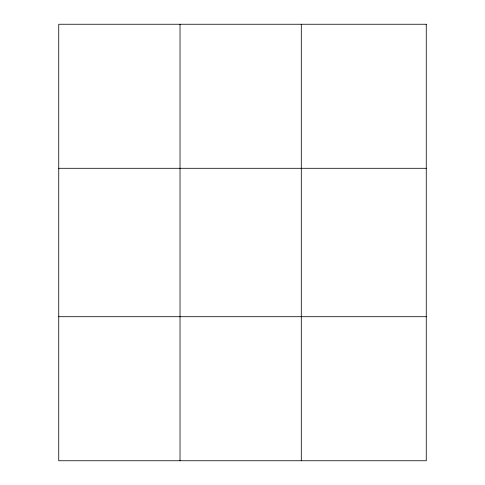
<?xml version="1.0" encoding="UTF-8"?>
<svg xmlns="http://www.w3.org/2000/svg" width="485" height="485" viewBox="0 0 485 485"><rect width="100%" height="100%" fill="white"/><g stroke="black" fill="none" stroke-linecap="round" stroke-linejoin="round"><path stroke-width="0.73" d="M180.02 24.25L180.02 460.75M301.3 24.25L301.3 460.75M58.74 168.295L426.26 168.295M58.74 316.705L426.26 316.705M426.26 24.25L426.26 460.75L58.74 460.75L58.74 24.25L426.26 24.25"/></g></svg>
